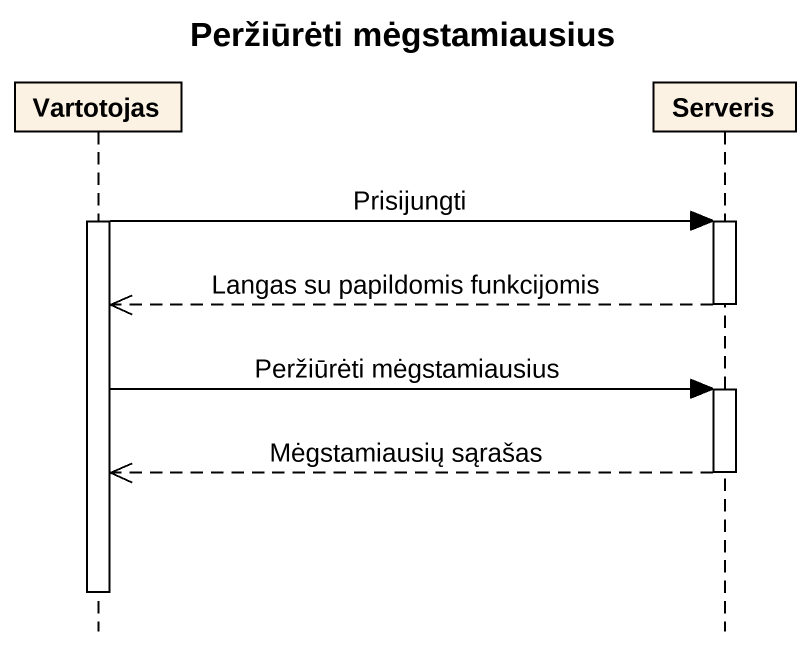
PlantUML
@startuml
title Peržiūrėti mėgstamiausius
hide footbox
participant Vartotojas
participant Serveris

activate Vartotojas
Vartotojas -> Serveris : Prisijungti
activate Serveris
Serveris -->> Vartotojas : Langas su papildomis funkcijomis
deactivate Serveris
Vartotojas -> Serveris : Peržiūrėti mėgstamiausius
activate Serveris
Serveris -->> Vartotojas : Mėgstamiausių sąrašas
deactivate Serveris
deactivate Vartotojas
@enduml
